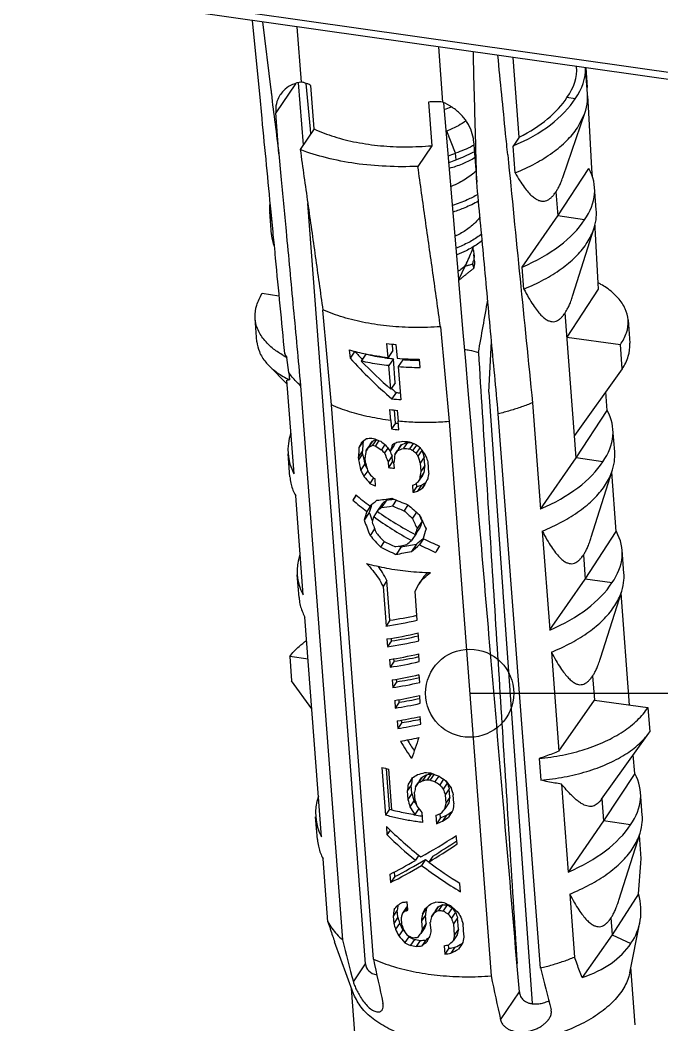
# Model space of a CAD drawing. Header units: millimetres. Extents: x 7899 to 8374, y 2483 to 2813.
# Drawn here: x 8143.69 to 8150.24, y 2496.17 to 2506.43 of the extents above; entities that cross this region are included whole.
import ezdxf

# ---------------------------------------------------------------- set-up
doc = ezdxf.new("R2010")
doc.units = ezdxf.units.MM
doc.layers.add('3_ALL_AXES', color=7, linetype='Continuous')
doc.layers.add('4', color=7, linetype='Continuous')
doc.layers.add('from', color=7, linetype='Continuous', lineweight=13)
doc.styles.get("Standard").update_dxf_attribs({"font": 'arial.ttf', "width": 0.9})
doc.dimstyles.get("Standard").update_dxf_attribs({"dimtxt": 3, "dimasz": 0.1875, "dimexe": 0.66, "dimexo": 1, "dimgap": 0.09, "dimtad": 0, "dimdsep": 46, "dimtxsty": 'Standard', "dimcen": 0.09, "dimazin": 2, "dimtp": 0.01, "dimtm": 0.01, "dimtfac": 1, "dimtofl": 0, "dimtmove": 0, "dimatfit": 3, "dimfxl": 0, "dimtolj": 1, "dimarcsym": 0})

# ---------------------------------------------------------------- blocks, each defined once
blk = doc.blocks.new('*u128')
at = {"color": 7, "linetype": 'Continuous'}
for p, q in [((-18.996, -112.35), (-18.919, -113.15)), ((-18.882, -112.366), (-18.785, -113.138)), ((-18.438, -113.049), (-18.486, -112.423)), ((-16.886, -112.65), (-16.839, -113.277)), ((-15.97, -113.674), (-16.038, -112.771)), ((-15.196, -113.183), (-15.218, -112.888)), ((-15.213, -112.888), (-15.201, -113.112)), ((-18.919, -113.15), (-18.916, -113.183)), ((-18.507, -113.068), (-18.73, -113.397)), ((-18.417, -113.763), (-18.471, -113.058)), ((-18.337, -113.585), (-18.386, -113.065)), ((-18.294, -113.581), (-18.331, -113.087)), ((-18.916, -113.183), (-18.889, -113.463)), ((-16.998, -113.277), (-16.961, -113.771)), ((-15.335, -113.239), (-15.429, -113.226)), ((-15.195, -113.207), (-15.185, -113.4)), ((-16.655, -115.285), (-16.824, -113.285)), ((-18.694, -113.864), (-18.73, -113.397)), ((-15.472, -114.119), (-15.225, -113.402)), ((-15.31, -113.569), (-15.225, -113.402)), ((-15.185, -113.4), (-15.149, -114.029)), ((-18.294, -113.581), (-18.453, -113.816)), ((-18.332, -113.638), (-18.337, -113.585)), ((-16.692, -113.857), (-16.792, -113.607)), ((-16.487, -113.717), (-16.452, -114.183)), ((-15.97, -113.674), (-16.04, -113.775)), ((-16.961, -113.771), (-17.119, -114.006)), ((-16.017, -114.08), (-16.04, -113.775)), ((-18.694, -113.864), (-18.671, -114.118)), ((-16.686, -113.933), (-16.692, -113.857)), ((-15.534, -114.568), (-15.181, -114.031)), ((-15.149, -114.029), (-15.144, -114.125)), ((-15.554, -114.294), (-15.534, -114.568)), ((-15.096, -114.5), (-15.115, -114.242)), ((-18.779, -114.78), (-18.798, -114.521)), ((-18.787, -114.52), (-18.765, -114.752)), ((-17.713, -123.051), (-18.367, -114.426)), ((-15.936, -115.147), (-15.534, -114.568)), ((-15.231, -114.612), (-15.534, -114.568)), ((-18.765, -114.752), (-18.762, -114.778)), ((-15.361, -115.467), (-15.12, -114.704)), ((-15.114, -114.672), (-15.112, -114.704)), ((-15.112, -114.704), (-15.077, -115.33)), ((-18.762, -114.778), (-18.75, -114.904)), ((-18.75, -114.904), (-18.742, -114.98)), ((-18.742, -114.98), (-18.74, -115.002)), ((-18.74, -115.002), (-18.736, -115.047)), ((-16.477, -115.079), (-16.483, -115.004)), ((-16.586, -115.142), (-16.655, -115.286)), ((-16.571, -115.114), (-16.586, -115.142)), ((-15.917, -115.397), (-15.936, -115.147)), ((-16.653, -115.305), (-16.655, -115.285)), ((-16.647, -115.292), (-16.654, -115.297)), ((-16.604, -115.889), (-16.653, -115.305)), ((-15.077, -115.33), (-15.073, -115.398)), ((-15.073, -115.398), (-15.43, -115.941)), ((-18.694, -115.476), (-18.884, -115.449)), ((-18.099, -116.712), (-18.196, -115.635)), ((-15.325, -117.313), (-15.45, -115.666)), ((-18.943, -115.994), (-18.963, -115.731)), ((-14.736, -115.747), (-14.716, -116.009)), ((-16.863, -115.824), (-16.765, -116.901)), ((-16.576, -116.216), (-16.604, -115.889)), ((-15.43, -115.941), (-14.823, -116.027)), ((-17.896, -116.088), (-17.887, -116.182)), ((-17.834, -116.103), (-17.887, -116.182)), ((-17.456, -116.172), (-17.47, -116.016)), ((-17.402, -116.093), (-17.456, -116.172)), ((-17.402, -116.093), (-17.408, -116.022)), ((-17.367, -116.026), (-17.353, -116.182)), ((-14.803, -116.302), (-14.823, -116.027)), ((-18.582, -116.343), (-18.604, -116.172)), ((-17.708, -116.135), (-17.762, -116.214)), ((-17.395, -116.188), (-17.448, -116.266)), ((-17.375, -116.459), (-17.395, -116.188)), ((-17.291, -116.198), (-17.344, -116.276)), ((-17.094, -116.286), (-17.102, -116.193)), ((-16.548, -116.548), (-16.576, -116.216)), ((-18.6, -116.475), (-18.809, -116.264)), ((-18.582, -116.343), (-18.576, -116.426)), ((-17.424, -116.532), (-17.448, -116.266)), ((-17.344, -116.276), (-17.311, -116.652)), ((-14.803, -116.302), (-15.345, -117.059)), ((-18.523, -117.494), (-18.604, -116.431)), ((-17.375, -116.459), (-17.424, -116.532)), ((-18.449, -116.493), (-17.973, -122.779)), ((-17.366, -116.571), (-17.414, -116.642)), ((-16.511, -116.979), (-16.548, -116.548)), ((-16.314, -116.566), (-16.154, -118.829)), ((-14.973, -116.775), (-14.989, -116.562)), ((-15.819, -116.687), (-15.728, -117.892)), ((-17.622, -122.997), (-18.099, -116.712)), ((-17.426, -116.888), (-17.437, -116.763)), ((-17.374, -116.917), (-17.385, -116.769)), ((-17.352, -116.772), (-17.341, -116.897)), ((-15.73, -123.098), (-16.207, -116.812)), ((-15.325, -117.313), (-14.973, -116.775)), ((-17.426, -116.888), (-17.419, -116.984)), ((-17.374, -116.917), (-17.419, -116.984)), ((-17.333, -116.993), (-17.341, -116.897)), ((-16.765, -116.901), (-16.289, -123.187)), ((-16.48, -117.353), (-16.511, -116.979)), ((-14.887, -117.245), (-14.907, -116.987)), ((-17.741, -117.126), (-17.787, -117.194)), ((-17.634, -117.123), (-17.679, -117.19)), ((-17.589, -117.103), (-17.633, -117.169)), ((-17.561, -117.115), (-17.601, -117.175)), ((-17.238, -117.136), (-17.283, -117.203)), ((-17.17, -117.146), (-17.213, -117.209)), ((-18.57, -117.525), (-18.59, -117.266)), ((-17.747, -117.233), (-17.794, -117.302)), ((-17.745, -117.265), (-17.791, -117.334)), ((-17.745, -117.265), (-17.747, -117.233)), ((-17.662, -117.163), (-17.707, -117.231)), ((-17.493, -117.16), (-17.533, -117.219)), ((-17.46, -117.2), (-17.498, -117.256)), ((-17.388, -117.168), (-17.433, -117.234)), ((-17.335, -117.206), (-17.38, -117.273)), ((-17.304, -117.162), (-17.35, -117.229)), ((-17.136, -117.167), (-17.176, -117.226)), ((-17.096, -117.197), (-17.138, -117.26)), ((-17.073, -117.227), (-17.118, -117.292)), ((-17.794, -117.302), (-17.791, -117.334)), ((-17.721, -117.381), (-17.767, -117.449)), ((-17.712, -117.37), (-17.717, -117.306)), ((-17.412, -117.29), (-17.457, -117.357)), ((-17.457, -117.357), (-17.452, -117.421)), ((-17.407, -117.354), (-17.452, -117.421)), ((-17.407, -117.354), (-17.412, -117.29)), ((-17.385, -117.43), (-17.39, -117.366)), ((-17.048, -117.305), (-17.094, -117.373)), ((-17.094, -117.373), (-17.087, -117.468)), ((-17.04, -117.4), (-17.048, -117.305)), ((-16.994, -117.486), (-17.004, -117.358)), ((-16.451, -117.691), (-16.48, -117.353)), ((-15.728, -117.892), (-15.325, -117.313)), ((-15.022, -117.356), (-15.325, -117.313)), ((-17.688, -117.457), (-17.731, -117.521)), ((-17.052, -117.479), (-17.098, -117.547)), ((-17.04, -117.4), (-17.087, -117.468)), ((-15.153, -118.211), (-14.912, -117.449)), ((-14.869, -118.148), (-14.92, -117.474)), ((-17.622, -117.539), (-17.664, -117.601)), ((-17.598, -117.631), (-17.604, -117.551)), ((-17.13, -117.635), (-17.133, -117.596)), ((-17.068, -117.511), (-17.114, -117.579)), ((-18.515, -117.723), (-18.504, -117.744)), ((-17.181, -117.623), (-17.175, -117.702)), ((-17.13, -117.635), (-17.175, -117.702)), ((-17.078, -117.622), (-17.123, -117.689)), ((-17.04, -117.612), (-17.072, -117.659)), ((-16.423, -118.019), (-16.451, -117.691)), ((-18.419, -118.866), (-18.504, -117.744)), ((-17.818, -117.734), (-17.857, -117.79)), ((-17.525, -117.832), (-17.582, -117.916)), ((-17.474, -117.791), (-17.53, -117.874)), ((-17.364, -117.791), (-17.408, -117.857)), ((-17.67, -117.933), (-17.728, -118.018)), ((-17.649, -117.844), (-17.699, -117.919)), ((-17.579, -117.918), (-17.62, -117.978)), ((-17.231, -117.843), (-17.276, -117.911)), ((-17.135, -117.927), (-17.181, -117.996)), ((-17.071, -118.029), (-17.128, -118.114)), ((-17.609, -118.115), (-17.661, -118.192)), ((-17.134, -118.165), (-17.191, -118.249)), ((-17.093, -118.097), (-17.149, -118.181)), ((-15.709, -118.142), (-15.624, -119.264)), ((-15.221, -118.686), (-14.869, -118.148)), ((-17.501, -118.26), (-17.543, -118.323)), ((-17.134, -118.289), (-17.191, -118.373)), ((-17.056, -118.229), (-17.101, -118.296)), ((-17.31, -118.322), (-17.366, -118.406)), ((-14.783, -118.618), (-14.803, -118.359)), ((-15.242, -118.411), (-15.221, -118.686)), ((-18.466, -118.897), (-18.486, -118.638)), ((-17.469, -118.703), (-17.514, -118.77)), ((-17.435, -119.153), (-17.469, -118.703)), ((-17.151, -118.822), (-17.109, -118.745)), ((-17.064, -118.678), (-17.109, -118.745)), ((-15.624, -119.264), (-15.221, -118.686)), ((-14.918, -118.729), (-15.221, -118.686)), ((-17.514, -118.77), (-17.48, -119.22)), ((-17.126, -119.152), (-17.151, -118.822)), ((-16.154, -118.829), (-16.154, -118.835)), ((-16.154, -118.835), (-15.825, -123.502)), ((-15.048, -119.584), (-14.808, -118.822)), ((-14.719, -120.115), (-14.816, -118.846)), ((-18.411, -119.095), (-18.4, -119.117)), ((-18.211, -121.611), (-18.4, -119.117)), ((-17.435, -119.153), (-17.48, -119.22)), ((-17.108, -119.385), (-17.115, -119.298)), ((-17.469, -119.366), (-17.463, -119.453)), ((-17.417, -119.386), (-17.463, -119.453)), ((-17.417, -119.386), (-17.419, -119.358)), ((-17.103, -119.622), (-17.109, -119.534)), ((-15.605, -119.515), (-15.52, -120.637)), ((-18.572, -119.566), (-18.551, -119.841)), ((-18.364, -119.596), (-18.572, -119.566)), ((-17.44, -119.598), (-17.434, -119.685)), ((-17.388, -119.618), (-17.434, -119.685)), ((-17.388, -119.618), (-17.39, -119.59)), ((-17.097, -119.858), (-17.104, -119.771)), ((-18.321, -120.157), (-18.551, -119.841)), ((-17.411, -119.83), (-17.404, -119.917)), ((-17.359, -119.85), (-17.404, -119.917)), ((-17.359, -119.85), (-17.361, -119.822)), ((-15.138, -119.784), (-15.117, -120.058)), ((-17.382, -120.062), (-17.375, -120.149)), ((-17.33, -120.082), (-17.375, -120.149)), ((-17.33, -120.082), (-17.332, -120.054)), ((-17.092, -120.095), (-17.098, -120.007)), ((-15.52, -120.637), (-15.117, -120.058)), ((-15.117, -120.058), (-14.511, -120.144)), ((-14.511, -120.144), (-14.49, -120.419)), ((-17.353, -120.294), (-17.346, -120.381)), ((-17.301, -120.314), (-17.346, -120.381)), ((-17.301, -120.314), (-17.303, -120.285)), ((-17.086, -120.331), (-17.093, -120.244)), ((-15.038, -121.184), (-14.5, -120.433)), ((-14.5, -120.433), (-14.49, -120.419)), ((-14.66, -120.893), (-14.677, -120.679)), ((-15.745, -120.721), (-15.726, -120.967)), ((-17.527, -120.822), (-17.486, -121.364)), ((-17.439, -121.296), (-17.474, -120.837)), ((-17.414, -121.305), (-17.449, -120.843)), ((-17.02, -120.906), (-17.066, -120.972)), ((-16.97, -120.895), (-17.015, -120.962)), ((-16.936, -120.9), (-16.98, -120.965)), ((-14.66, -120.893), (-15.013, -121.43)), ((-17.194, -121.024), (-17.24, -121.09)), ((-17.184, -120.947), (-17.229, -121.014)), ((-17.187, -121.119), (-17.194, -121.024)), ((-17.099, -120.975), (-17.145, -121.042)), ((-17.069, -120.932), (-17.114, -120.998)), ((-16.883, -120.92), (-16.926, -120.984)), ((-16.829, -120.957), (-16.871, -121.019)), ((-16.785, -121), (-16.831, -121.068)), ((-15.491, -121.011), (-15.416, -122.009)), ((-17.24, -121.09), (-17.232, -121.186)), ((-17.187, -121.119), (-17.232, -121.186)), ((-17.149, -121.199), (-17.156, -121.103)), ((-16.763, -121.064), (-16.809, -121.132)), ((-16.809, -121.132), (-16.801, -121.228)), ((-16.755, -121.16), (-16.763, -121.064)), ((-16.71, -121.229), (-16.718, -121.134)), ((-14.575, -121.363), (-14.595, -121.104)), ((-17.165, -121.202), (-17.21, -121.268)), ((-16.769, -121.223), (-16.815, -121.291)), ((-16.755, -121.16), (-16.801, -121.228)), ((-15.032, -121.176), (-15.013, -121.43)), ((-17.439, -121.296), (-17.486, -121.364)), ((-17.109, -121.289), (-17.154, -121.356)), ((-17.063, -121.447), (-17.072, -121.335)), ((-16.915, -121.365), (-16.908, -121.461)), ((-16.862, -121.394), (-16.866, -121.345)), ((-16.794, -121.365), (-16.839, -121.433)), ((-18.258, -121.642), (-18.278, -121.383)), ((-16.862, -121.394), (-16.908, -121.461)), ((-15.013, -121.43), (-15.416, -122.009)), ((-14.71, -121.474), (-15.013, -121.43)), ((-17.476, -121.492), (-17.469, -121.587)), ((-17.432, -121.533), (-17.469, -121.587)), ((-16.675, -121.691), (-16.683, -121.596)), ((-14.84, -122.329), (-14.6, -121.567)), ((-14.587, -121.857), (-14.607, -121.591)), ((-17.108, -121.819), (-17.147, -121.876)), ((-18.203, -121.84), (-18.192, -121.861)), ((-18.138, -122.575), (-18.192, -121.861)), ((-17.032, -121.867), (-17.077, -121.934)), ((-16.95, -121.83), (-16.995, -121.896)), ((-17.435, -122.033), (-17.428, -122.129)), ((-17.381, -122.06), (-17.385, -122.007)), ((-17.381, -122.06), (-17.428, -122.129)), ((-16.634, -122.233), (-16.642, -122.138)), ((-15.397, -122.259), (-15.342, -122.973)), ((-14.616, -122.258), (-14.915, -122.721)), ((-17.234, -122.442), (-17.241, -122.346)), ((-16.84, -122.378), (-16.885, -122.445)), ((-16.787, -122.381), (-16.833, -122.449)), ((-17.352, -122.443), (-17.399, -122.511)), ((-17.346, -122.522), (-17.352, -122.443)), ((-17.248, -122.408), (-17.294, -122.476)), ((-17.236, -122.409), (-17.264, -122.451)), ((-17.034, -122.497), (-17.079, -122.564)), ((-17.023, -122.42), (-17.068, -122.487)), ((-17.026, -122.593), (-17.034, -122.497)), ((-16.92, -122.449), (-16.965, -122.516)), ((-16.89, -122.405), (-16.935, -122.472)), ((-16.732, -122.416), (-16.777, -122.484)), ((-16.692, -122.465), (-16.738, -122.533)), ((-17.399, -122.511), (-17.392, -122.591)), ((-17.346, -122.522), (-17.392, -122.591)), ((-17.326, -122.591), (-17.372, -122.659)), ((-17.299, -122.615), (-17.306, -122.52)), ((-17.079, -122.564), (-17.072, -122.66)), ((-17.026, -122.593), (-17.072, -122.66)), ((-16.97, -122.673), (-16.978, -122.578)), ((-16.669, -122.53), (-16.715, -122.598)), ((-16.715, -122.598), (-16.706, -122.725)), ((-16.66, -122.657), (-16.669, -122.53)), ((-16.597, -122.727), (-16.607, -122.6)), ((-14.93, -122.528), (-14.915, -122.721)), ((-14.716, -123.152), (-14.602, -122.582)), ((-17.29, -122.663), (-17.336, -122.731)), ((-17.039, -122.638), (-17.085, -122.705)), ((-16.673, -122.72), (-16.719, -122.788)), ((-16.66, -122.657), (-16.706, -122.725)), ((-14.915, -122.721), (-15.257, -123.205)), ((-14.915, -122.721), (-14.703, -122.818)), ((-18.063, -122.8), (-18.061, -122.806)), ((-17.849, -123.39), (-18.063, -122.8)), ((-17.223, -122.743), (-17.268, -122.81)), ((-17.158, -122.773), (-17.203, -122.84)), ((-17.093, -122.786), (-17.138, -122.853)), ((-17.029, -122.782), (-17.074, -122.848)), ((-16.82, -122.846), (-16.813, -122.941)), ((-16.768, -122.874), (-16.771, -122.833)), ((-16.768, -122.874), (-16.813, -122.941)), ((-16.698, -122.862), (-16.744, -122.93)), ((-17.85, -123.254), (-17.713, -123.051)), ((-14.655, -123.743), (-14.704, -123.09)), ((-17.821, -123.983), (-17.87, -123.33)), ((-16.182, -123.685), (-15.968, -123.369))]:
    blk.add_line(p, q, dxfattribs=at)
for centre, radius, start, end in [((-16.919, -114.17), 0.897, 84.8289, 95.0334), ((-17.319, -111.701), 1.731, 286.8558, 289.5661), ((-17.258, -112.445), 1.252, 291.6469, 291.8668), ((-17.273, -112.249), 1.71, 287.0039, 289.8581), ((-17.267, -112.325), 1.71, 287.0266, 289.8583), ((1313.232, 17.66), 1335.824, 185.650962, 185.772128), ((-16.752, -115.015), 0.271, 338.1744, 346.9848), ((-16.332, -115.841), 0.744, 108.1896, 109.9765), ((-16.702, -115.04), 0.15, 325.8785, 330.4778), ((-16.688, -115.047), 0.134, 330.4743, 334.5031), ((-16.325, -115.862), 0.766, 107.7056, 108.1957), ((-16.321, -115.877), 0.782, 106.6507, 107.7036), ((-16.304, -115.933), 0.84, 103.5179, 106.622), ((-16.727, -115.096), 0.251, 345.0239, 354.7408), ((-15.589, -116.276), 1.08, 59.6743, 61.6217), ((-76.312, -105.125), 60.88, 349.59833, 350.16644), ((-93.224, -112.141), 77.037, 356.70642, 357.13409), ((-18.03, -115.804), 0.682, 208.2195, 212.6808), ((-17.198, -113.596), 2.588, 254.3594, 258.6284), ((-17.114, -112.838), 3.198, 263.5979, 265.4618), ((-18.119, -115.223), 1.066, 240.4142, 242.9472), ((-17.134, -113.27), 2.92, 258.6542, 263.6567), ((-17.087, -113.377), 2.828, 262.4793, 263.748), ((-17.088, -112.816), 3.377, 265.5012, 269.7523), ((-17.066, -113.13), 3.076, 265.795, 268.913), ((-17.064, -113.053), 3.153, 268.9011, 269.2952), ((-17.081, -112.939), 3.347, 265.4919, 269.781), ((-18.077, -115.401), 1.139, 242.9954, 244.0591), ((-17.05, -113.683), 2.905, 263.7471, 264.7109), ((-17.064, -113.512), 3.149, 263.6134, 265.5067), ((-17.058, -113.685), 3.102, 262.9778, 264.5681), ((-17.029, -114.085), 2.853, 263.0558, 263.7632), ((-17.042, -113.925), 3.082, 262.9771, 264.5774), ((-17.091, -114.447), 2.698, 258.2608, 258.9615), ((-17.019, -113.908), 3.227, 265.2045, 266.4517), ((-17, -114.158), 2.988, 265.4454, 265.8945), ((-16.998, -114.133), 3.013, 265.8945, 266.3411), ((-17.086, -114.533), 2.692, 258.26, 258.9623), ((-17.014, -113.996), 3.219, 265.2028, 266.4533), ((-17.009, -114.642), 2.742, 261.6514, 262.0404), ((-17.021, -114.473), 2.979, 261.6709, 262.9785), ((-16.866, -118.49), 2.424, 254.1838, 256.0889), ((-16.737, -117.706), 3.188, 264.5745, 265.8291), ((-16.717, -117.944), 2.962, 265.1077, 265.333), ((-16.716, -117.931), 2.975, 265.333, 265.5576), ((-16.732, -117.793), 3.182, 264.887, 265.5155), ((-16.827, -119.227), 2.157, 253.5226, 254.2443), ((-16.718, -118.746), 2.651, 260.3054, 260.5294), ((-16.709, -118.69), 2.708, 260.5345, 262.1894), ((-16.701, -118.634), 2.764, 262.1843, 262.3529), ((-42.206, -120.052), 27.678, 355.4283, 356.2613), ((-16.623, -119.142), 3.218, 264.8919, 266.4527), ((-16.601, -119.381), 3.007, 265.4473, 266.4525), ((-16.617, -119.246), 3.21, 265.2021, 266.1409), ((9.12, -116.041), 27.918, 193.9666, 194.9735), ((-16.651, -120.18), 2.717, 258.2626, 259.658), ((-16.656, -120.075), 2.726, 258.6129, 259.3082), ((-16.633, -120.307), 2.521, 257.9806, 259.4819), ((159.239, -85.211), 180.853, 192.05993, 192.2213), ((154.437, -86.721), 174.577, 192.05703, 192.2242), ((12.176, -116.15), 28.758, 193.9802, 194.9579)]:
    blk.add_arc(centre, radius, start, end, dxfattribs=at)
for centre, major_axis, ratio, start_param, end_param in [((-17.062, -112.993), (1.743, 0.112), 0.50686, -0.390311, 0.005666), ((-17.062, -112.993), (1.843, 0.118), 0.50686, -0.390311, -0.013546), ((-17.062, -112.993), (1.84, 0.162), 0.547901, -1.030937, -0.402888), ((-17.062, -112.993), (1.74, 0.153), 0.547901, -0.941376, -0.402888), ((-16.958, -114.366), (1.843, 0.118), 0.50686, -0.390311, 0.237738), ((-16.958, -114.366), (1.84, 0.162), 0.547901, 9.325254, 9.52226), ((-16.958, -114.366), (1.84, 0.162), 0.547901, -1.030937, -0.402888), ((-16.864, -115.601), (1.65, -1.656), 0.449371, -1.710819, -1.658002), ((-16.914, -115.555), (1.787, -1.793), 0.449212, -1.66684, -1.405461), ((-16.923, -115.442), (1.791, -1.808), 0.447693, -1.587374, -1.404321), ((-16.864, -115.601), (1.65, -1.656), 0.449371, -1.457492, -1.42803), ((-16.75, -117.11), (1.843, 0.118), 0.50686, -0.390311, 0.237738), ((-16.75, -117.11), (1.84, 0.162), 0.547901, 9.189487, 9.649939), ((-16.86, -115.654), (1.606, 3.181), 0.043104, -4.205067, -4.185292), ((-16.838, -115.952), (1.717, 1.678), 0.108555, -2.240218, -2.200875), ((-16.985, -114.006), (0.845, 10.493), 0.050039, -4.406385, -4.395682), ((-16.824, -116.127), (1.796, 0.601), 0.419669, -2.215546, -2.176425), ((-16.837, -115.954), (1.552, 2.242), 0.004549, -2.137106, -2.115981), ((-16.824, -116.136), (1.622, 1.126), 0.225469, -2.242118, -2.212133), ((-16.818, -116.205), (1.855, -0.438), 0.575801, -1.870401, -1.831496), ((-16.816, -116.236), (1.791, -1.367), 0.508398, -1.587168, -1.558038), ((-16.816, -116.237), (1.744, 1.211), 0.225466, -2.066604, -2.037456), ((-16.809, -116.333), (1.427, 3.693), 0.062543, -4.466576, -4.460436), ((-16.819, -116.195), (1.796, 0.601), 0.419671, -2.011211, -1.972261), ((-16.81, -116.316), (1.637, 0.909), 0.298906, -2.037734, -1.995823), ((-16.828, -116.078), (1.846, -0.64), 0.573822, -1.583566, -1.5541), ((-16.835, -115.986), (1.791, -1.367), 0.508396, -1.372837, -1.343223), ((-16.985, -114.006), (0.909, 11.285), 0.050039, -4.421882, -4.411965), ((-16.616, -118.876), (-2.372, 10.947), 0.068984, 1.408219, 1.418921), ((-16.904, -115.079), (1.178, 8.018), 0.06193, -4.431647, -4.42182), ((-16.837, -115.954), (1.669, 2.411), 0.004549, -2.125466, -2.105855), ((-16.824, -116.136), (1.744, 1.211), 0.225469, -2.231992, -2.202669), ((-16.81, -116.319), (1.817, -1.023), 0.548827, -1.700342, -1.661437), ((-16.807, -116.356), (-1.775, 1.976), 0.421274, -4.653284, -4.633861), ((-16.8, -116.442), (-2.011, 5.246), 0.168484, -4.621327, -4.601914), ((-16.815, -116.254), (-1.793, 2.538), 0.348294, -4.598155, -4.569038), ((-16.8, -116.442), (-1.87, 4.878), 0.168484, -4.614862, -4.602421), ((-16.809, -116.333), (1.535, 3.972), 0.062543, -4.478893, -4.459478), ((-16.802, -116.416), (1.669, 2.411), 0.004549, -1.930756, -1.91132), ((-16.81, -116.316), (1.761, 0.978), 0.298906, -2.042363, -2.003414), ((-16.802, -116.416), (1.552, 2.242), 0.004549, -1.927598, -1.90669), ((-16.825, -116.12), (1.817, -1.023), 0.548826, -1.476571, -1.456942), ((-16.835, -115.99), (-1.775, 1.976), 0.421274, -4.448793, -4.429102), ((-16.857, -115.698), (-1.872, 3.625), 0.249082, -4.398733, -4.388862), ((-16.855, -115.716), (-1.81, 2.812), 0.318287, -4.378742, -4.358903), ((-16.927, -114.775), (-2.126, 7.907), 0.098849, -4.423326, -4.413475), ((-16.869, -115.539), (-1.872, 3.625), 0.249082, -4.359133, -4.339206), ((-16.616, -118.876), (-2.551, 11.774), 0.068984, 1.424501, 1.434418), ((-16.741, -117.227), (-1.74, 3.37), 0.24908, 1.488133, 1.502345), ((-16.697, -117.802), (-2.286, 8.504), 0.098849, 1.49341, 1.503237), ((-16.779, -116.725), (1.042, 9.65), 0.055626, -4.649601, -4.63989), ((-16.927, -114.775), (-2.286, 8.504), 0.098849, -4.43856, -4.428671), ((-16.928, -114.764), (-2.151, 6.873), 0.125181, -4.374828, -4.364829), ((-16.75, -117.11), (1.84, 0.162), 0.547901, -1.030937, -0.402888), ((-16.741, -117.227), (-1.872, 3.625), 0.24908, 1.503629, 1.523404), ((-16.764, -116.927), (-1.81, 2.812), 0.318287, 1.553165, 1.572776), ((-16.674, -118.106), (1.178, 8.018), 0.06193, 1.50026, 1.51015), ((-16.744, -117.183), (1.493, 2.958), 0.043104, -4.590403, -4.579758), ((-16.674, -118.106), (1.095, 7.455), 0.06193, 1.485064, 1.495732), ((-16.673, -118.117), (1.317, 6.39), 0.067973, 1.485843, 1.495843), ((-16.763, -116.93), (-1.775, 1.976), 0.421274, 1.493035, 1.532378), ((-16.777, -116.754), (1.855, -0.438), 0.575801, -1.929019, -1.889898), ((-16.777, -116.745), (1.791, -1.367), 0.508396, -1.67489, -1.645567), ((-16.776, -116.762), (1.761, 0.978), 0.298909, -1.96431, -1.944682), ((-16.766, -116.892), (1.717, 1.678), 0.108554, -1.89886, -1.87917), ((-16.744, -117.183), (1.606, 3.181), 0.043104, -4.575985, -4.566114), ((-16.766, -116.895), (1.622, 1.126), 0.225469, -1.917064, -1.887716), ((-16.732, -117.343), (1.606, 3.181), 0.043104, 1.657542, 1.677469), ((-16.773, -116.803), (1.783, 0.733), 0.379014, -1.950202, -1.920736), ((-16.773, -116.803), (1.658, 0.681), 0.379014, -1.939611, -1.907862), ((-16.766, -116.895), (1.744, 1.211), 0.225469, -1.929939, -1.900325), ((-16.746, -117.165), (1.669, 2.411), 0.004549, -1.774188, -1.754348), ((-16.821, -116.168), (1.643, 2.74), 0.020945, -4.092731, -4.066236), ((-16.744, -117.185), (1.811, -1.087), 0.542387, -1.879941, -1.781259), ((-16.751, -117.091), (1.811, -1.087), 0.542387, -1.853446, -1.755951), ((-16.78, -116.714), (1.721, 1.611), 0.122468, -2.220616, -2.167154), ((-16.772, -116.82), (1.785, 0.708), 0.386668, -2.189003, -2.086891), ((-16.771, -116.83), (1.57, 1.47), 0.122468, -2.182709, -2.145701), ((-16.765, -116.907), (1.628, 0.646), 0.386668, -2.167551, -2.113781), ((-16.772, -116.82), (1.848, -0.603), 0.574828, -1.734369, -1.632258), ((-16.82, -116.184), (1.483, 4.547), 0.068015, -4.298913, -4.275193), ((-16.82, -116.184), (1.352, 4.148), 0.068015, 2.003575, 2.027988), ((-16.675, -118.092), (-1.817, 4.578), 0.176829, 1.466127, 1.486785), ((-16.771, -116.83), (1.721, 1.611), 0.122468, -2.172346, -2.138612), ((-16.751, -117.091), (1.811, -1.087), 0.542387, -1.70768, -1.466892), ((-16.765, -116.907), (1.785, 0.708), 0.386668, -2.160462, -2.086891), ((-16.765, -116.907), (1.848, -0.603), 0.574828, -1.734369, -1.660799), ((-16.771, -116.83), (-1.774, 1.895), 0.432931, -4.54074, -4.490799), ((-16.78, -116.714), (-1.774, 1.895), 0.432931, -4.512198, -4.444293), ((-16.8, -116.445), (-1.817, 4.578), 0.176829, -4.447946, -4.429844), ((-16.675, -118.092), (-1.991, 5.018), 0.176829, 1.486122, 1.520707), ((-16.8, -116.445), (1.483, 4.547), 0.068015, -4.346311, -4.331554), ((-16.695, -117.831), (-1.991, 5.018), 0.176829, 1.542483, 1.567213), ((-16.744, -117.185), (1.811, -1.087), 0.542387, -1.73386, -1.493072), ((-16.8, -116.445), (-1.991, 5.018), 0.176829, -4.468949, -4.444219), ((-16.82, -116.184), (-1.991, 5.018), 0.176829, -4.422443, -4.387858), ((-16.695, -117.831), (1.352, 4.148), 0.068015, -4.642412, -4.626203), ((-16.724, -117.446), (-1.774, 1.895), 0.432931, 1.545363, 1.595305), ((-16.695, -117.831), (1.483, 4.547), 0.068015, -4.628037, -4.61328), ((-16.744, -117.185), (1.653, -0.991), 0.542387, -1.485581, -1.482708), ((-16.675, -118.092), (1.483, 4.547), 0.068015, -4.684398, -4.660678), ((-16.646, -118.483), (1.843, 0.118), 0.50686, -0.390311, 0.237738), ((-16.715, -117.562), (-1.774, 1.895), 0.432931, 1.498857, 1.566763), ((-16.73, -117.369), (1.848, -0.603), 0.574828, -1.80794, -1.734369), ((-16.724, -117.456), (1.628, 0.646), 0.386668, -2.086892, -1.974922), ((-16.724, -117.446), (1.721, 1.611), 0.122468, -1.991471, -1.957737), ((-16.715, -117.562), (1.57, 1.47), 0.122468, -1.953072, -1.905073), ((-16.751, -117.091), (1.811, -1.087), 0.542387, -1.419493, -1.32081), ((-16.646, -118.483), (1.84, 0.162), 0.547901, 9.189487, 9.649939), ((-16.724, -117.456), (1.848, -0.603), 0.574828, -1.836481, -1.734369), ((-16.73, -117.369), (1.785, 0.708), 0.386668, -2.086892, -2.013321), ((-16.724, -117.456), (1.785, 0.708), 0.386668, -2.086892, -1.98478), ((-16.724, -117.456), (1.686, -0.55), 0.574828, -1.748685, -1.734369), ((-16.715, -117.562), (1.721, 1.611), 0.122468, -1.96293, -1.909467), ((-16.744, -117.185), (1.811, -1.087), 0.542387, -1.444801, -1.347305), ((-16.674, -118.108), (1.643, 2.74), 0.020945, -4.625367, -4.598872), ((-16.646, -118.483), (1.84, 0.162), 0.547901, -1.030937, -0.402888), ((-16.664, -118.241), (1.781, 0.753), 0.372373, -2.197038, -1.986121), ((-16.664, -118.241), (1.656, 0.7), 0.372373, -2.20503, -2.009011), ((-16.653, -118.387), (1.781, 0.753), 0.372373, -2.197038, -1.986121), ((-16.646, -118.475), (1.781, 0.753), 0.372373, -2.197038, -1.986121), ((-16.646, -118.475), (1.656, 0.7), 0.372373, -2.20503, -2.009011), ((-16.635, -118.621), (1.781, 0.753), 0.372373, -2.189984, -1.993175), ((-16.629, -118.708), (1.781, 0.753), 0.372373, -2.189984, -1.993175), ((-16.629, -118.708), (1.656, 0.7), 0.372373, -2.197438, -2.016631), ((-16.617, -118.854), (1.781, 0.753), 0.372373, -2.182935, -2.000225), ((-16.611, -118.942), (1.781, 0.753), 0.372373, -2.182935, -2.000225), ((-16.611, -118.942), (1.656, 0.7), 0.372373, -2.189851, -2.024248), ((-16.6, -119.088), (1.781, 0.753), 0.372373, -2.17589, -2.007269), ((-16.593, -119.176), (1.781, 0.753), 0.372373, -2.17589, -2.007269), ((-16.593, -119.176), (1.656, 0.7), 0.372373, -2.18227, -2.031861), ((-16.582, -119.322), (1.781, 0.753), 0.372373, -2.16885, -2.01431), ((-16.575, -119.409), (1.781, 0.753), 0.372373, -2.16885, -2.01431), ((-16.575, -119.409), (1.656, 0.7), 0.372373, -2.174694, -2.039472), ((-16.564, -119.555), (1.781, 0.753), 0.372373, -2.157988, -2.033191), ((-16.548, -119.773), (-1.827, 3.058), 0.294418, -4.641986, -4.575577), ((-16.548, -119.773), (-1.699, 2.843), 0.294418, -4.627945, -4.583583), ((-16.548, -119.773), (1.518, 4.161), 0.064896, 1.766321, 1.82471), ((-16.532, -119.985), (1.737, 1.327), 0.192304, -2.098123, -2.059297), ((-16.533, -119.967), (1.773, 0.833), 0.346497, -2.065879, -2.017271), ((-16.525, -120.076), (1.622, 1.126), 0.225467, -2.064181, -2.032827), ((-16.527, -120.043), (1.658, 0.681), 0.379016, -2.023624, -1.992206), ((-16.543, -119.835), (1.835, -0.797), 0.566638, -1.556599, -1.507559), ((-16.437, -121.228), (1.843, 0.118), 0.50686, -0.390311, 0.237738), ((-16.547, -119.779), (1.178, 8.018), 0.06193, -4.548696, -4.538983), ((-16.532, -119.975), (1.65, 2.665), 0.015923, -4.33134, -4.302217), ((-16.547, -119.779), (1.095, 7.455), 0.06193, -4.54599, -4.535542), ((-16.532, -119.975), (1.534, 2.478), 0.015923, -4.303658, -4.29951), ((-16.521, -120.12), (1.669, 2.411), 0.004549, -1.959883, -1.940468), ((-16.525, -120.076), (1.744, 1.211), 0.225467, -2.066605, -2.037457), ((-16.521, -120.12), (1.552, 2.242), 0.004549, -1.958926, -1.938044), ((-16.527, -120.043), (1.783, 0.733), 0.379016, -2.028254, -1.999053), ((-16.536, -119.933), (1.846, -0.64), 0.573821, -1.612907, -1.583563), ((-16.541, -119.857), (1.791, -1.367), 0.508397, -1.402304, -1.372838), ((-16.55, -119.739), (1.782, -1.528), 0.486204, -1.346508, -1.306984), ((-16.559, -119.628), (-1.81, 2.812), 0.318287, -4.408356, -4.388632), ((-16.559, -119.628), (-1.683, 2.614), 0.318287, -4.388386, -4.374214), ((-16.574, -119.428), (-1.829, 3.084), 0.292078, -4.367224, -4.337367), ((-16.617, -118.859), (-2, 6.39), 0.125181, -4.410066, -4.399398), ((-16.483, -120.622), (-2.126, 7.907), 0.098849, -4.676054, -4.665606), ((-16.518, -120.172), (1.317, 6.39), 0.067973, -4.56188, -4.552175), ((-16.617, -118.859), (-2.151, 6.873), 0.125181, -4.424484, -4.414594), ((-16.672, -118.137), (-2.286, 8.504), 0.098849, -4.388904, -4.378905), ((-16.437, -121.228), (1.84, 0.162), 0.547901, 9.189487, 9.649939), ((-16.483, -120.622), (-2.286, 8.504), 0.098849, -4.672613, -4.6629), ((-16.498, -120.426), (-1.701, 2.867), 0.292078, -4.614069, -4.595192), ((-16.513, -120.229), (-2.151, 6.873), 0.125181, -4.609995, -4.60029), ((-16.414, -121.542), (1.317, 6.39), 0.067973, 1.53561, 1.545499), ((-16.414, -121.542), (1.225, 5.942), 0.067973, 1.520414, 1.531082), ((-16.359, -122.264), (1.178, 8.018), 0.06193, 1.450494, 1.460494), ((-16.498, -120.426), (-1.829, 3.084), 0.292078, -4.611362, -4.582239), ((-16.509, -120.284), (-1.793, 2.538), 0.348294, -4.569038, -4.539911), ((-16.493, -120.498), (1.761, 0.978), 0.298905, -1.974104, -1.934845), ((-16.486, -120.593), (1.637, 0.909), 0.298905, -1.964268, -1.921971), ((-16.472, -120.773), (1.669, 2.411), 0.004549, -1.803802, -1.784077), ((-16.48, -120.662), (1.615, 1.234), 0.192303, -1.909757, -1.871531), ((-16.457, -120.973), (1.65, 2.665), 0.015923, -4.576212, -4.546355), ((-16.486, -120.593), (1.761, 0.978), 0.298905, -1.974104, -1.934845), ((-16.48, -120.662), (1.737, 1.327), 0.192303, -1.922631, -1.883108), ((-16.437, -121.228), (1.84, 0.162), 0.547901, -1.030937, -0.402888), ((-16.465, -120.87), (1.783, -1.507), 0.489117, -1.730482, -1.505677), ((-16.457, -120.965), (1.783, -1.503), 0.48973, -1.731145, -1.545164), ((-16.462, -120.9), (1.741, 1.269), 0.208566, -2.082693, -1.847232), ((-16.454, -121.007), (1.738, 1.309), 0.197369, -2.031472, -1.844574), ((-16.454, -121.007), (1.616, 1.217), 0.197369, -2.026842, -1.855974), ((-16.462, -120.902), (1.738, 1.309), 0.197369, -2.30484, -2.118859), ((-16.455, -120.996), (1.738, 1.312), 0.196484, -2.304614, -2.07981), ((-16.455, -120.996), (1.616, 1.22), 0.196484, -2.320897, -2.078852), ((-16.457, -120.966), (1.786, -1.448), 0.497353, -1.514973, -1.279512), ((-16.457, -120.966), (1.661, -1.347), 0.497353, -1.514015, -1.492227), ((-16.465, -120.859), (1.783, -1.503), 0.48973, -1.457777, -1.270879), ((-16.536, -121.982), (1.909, -0.69), 0.549881, -0.146219, 0.36057), ((-16.446, -121.115), (1.687, 2.162), 0.031205, -2.203434, -2.173799), ((-16.538, -119.906), (1.095, 7.455), 0.06193, -4.364415, -4.356142), ((-16.434, -121.279), (1.737, 1.327), 0.192304, -2.263965, -2.224684), ((-16.427, -121.37), (1.783, 0.733), 0.379015, -2.222789, -2.193466), ((-16.417, -121.496), (1.717, 1.678), 0.108556, -2.045106, -2.006263), ((-16.42, -121.453), (1.761, 0.978), 0.298905, -2.052084, -2.013163), ((-16.41, -121.584), (1.622, 1.126), 0.225468, -2.022363, -1.990916), ((-16.435, -121.265), (1.817, -1.023), 0.548827, -1.476573, -1.437254), ((-16.429, -121.334), (1.665, -1.271), 0.508398, -1.402262, -1.370567), ((-16.446, -121.12), (-1.775, 1.976), 0.421273, -4.429102, -4.389502), ((-16.538, -119.906), (1.178, 8.018), 0.06193, -4.382342, -4.372425), ((-16.465, -120.868), (1.462, 4.773), 0.069051, -4.347846, -4.338034), ((-16.429, -121.336), (1.717, 1.678), 0.108556, -2.200875, -2.181291), ((-16.422, -121.438), (1.761, 0.978), 0.298905, -2.227112, -2.207576), ((-16.429, -121.336), (1.597, 1.56), 0.108556, -2.211757, -2.203487), ((-16.418, -121.484), (1.178, 8.018), 0.06193, -4.577819, -4.568113), ((-16.416, -121.517), (1.606, 3.181), 0.043104, -4.40018, -4.38077), ((-16.418, -121.484), (1.095, 7.455), 0.06193, -4.577312, -4.566873), ((-16.416, -121.517), (1.493, 2.958), 0.043104, -4.384381, -4.380263), ((-16.403, -121.681), (1.669, 2.411), 0.004549, -1.921041, -1.901594), ((-16.41, -121.584), (1.744, 1.211), 0.225468, -2.02773, -1.998507), ((-16.403, -121.681), (1.552, 2.242), 0.004549, -1.917147, -1.896226), ((-16.429, -121.334), (1.791, -1.367), 0.508398, -1.412098, -1.382676), ((-16.446, -121.117), (-1.81, 2.812), 0.318287, -4.418193, -4.398503), ((-16.446, -121.117), (-1.683, 2.614), 0.318287, -4.406084, -4.384859), ((-16.501, -120.388), (-2, 6.39), 0.125181, -4.420711, -4.410067), ((-16.473, -120.764), (-1.872, 3.625), 0.249081, -4.359133, -4.339206), ((-16.296, -123.096), (-2.151, 6.873), 0.125181, 1.45809, 1.468008), ((-16.296, -123.096), (-2, 6.39), 0.125181, 1.441808, 1.452511), ((-16.346, -122.437), (-1.74, 3.37), 0.249081, 1.488133, 1.509464), ((-16.344, -122.464), (-2.011, 5.246), 0.168484, 1.5351, 1.544912), ((-16.407, -121.633), (1.359, 4.438), 0.069051, -4.47326, -4.46282), ((-16.387, -121.893), (1.317, 6.39), 0.067973, -4.600723, -4.591007), ((-16.501, -120.388), (-2.151, 6.873), 0.125181, -4.434355, -4.424484), ((-16.561, -119.602), (-2.286, 8.504), 0.098849, -4.388904, -4.378905), ((-16.346, -122.437), (-1.872, 3.625), 0.249081, 1.503629, 1.523404), ((-16.368, -122.139), (-1.775, 1.976), 0.421273, 1.493036, 1.532379), ((-16.368, -122.139), (-1.65, 1.838), 0.421273, 1.479095, 1.502211), ((-16.37, -122.113), (-1.81, 2.812), 0.318287, 1.562978, 1.582562), ((-16.388, -121.877), (1.846, -0.64), 0.573821, -1.846364, -1.817074), ((-16.368, -122.139), (-1.65, 1.838), 0.421273, 1.51195, 1.521497), ((-16.402, -121.697), (1.669, 2.411), 0.004549, -2.01813, -1.998707), ((-16.407, -121.633), (1.462, 4.773), 0.069051, -4.4745, -4.464792), ((-16.388, -121.883), (1.606, 3.181), 0.043104, -4.419596, -4.40018), ((-16.38, -121.988), (1.317, 6.39), 0.067973, -4.591007, -4.581296), ((-16.305, -122.976), (1.317, 6.39), 0.067973, 1.545499, 1.55537), ((-16.305, -122.976), (1.225, 5.942), 0.067973, 1.531082, 1.541726), ((-16.245, -123.762), (1.178, 8.018), 0.06193, 1.450494, 1.460494), ((-16.382, -121.964), (1.855, -0.438), 0.575801, -1.929021, -1.8899), ((-16.382, -121.964), (1.725, -0.408), 0.575801, -1.939902, -1.897777), ((-16.395, -121.785), (1.783, 0.733), 0.379015, -2.164233, -2.135064), ((-16.387, -121.894), (1.796, 0.601), 0.419669, -2.137463, -2.098599), ((-16.387, -121.894), (1.67, 0.559), 0.419669, -2.142376, -2.100572), ((-16.389, -121.862), (1.717, 1.678), 0.108556, -2.083929, -2.045106), ((-16.389, -121.862), (1.597, 1.56), 0.108556, -2.085902, -2.058813), ((-16.384, -121.939), (1.783, 0.733), 0.379015, -1.969776, -1.940394), ((-16.371, -122.101), (1.717, 1.678), 0.108556, -1.908682, -1.879171), ((-16.371, -122.109), (1.627, 1.04), 0.253784, -1.93141, -1.881961), ((-16.343, -122.471), (1.65, 2.665), 0.015923, -4.576213, -4.546355), ((-16.527, -121.969), (1.898, -0.704), 0.591551, -0.642363, -0.135574), ((-16.378, -122.018), (1.796, 0.601), 0.419669, -1.952734, -1.913531), ((-16.378, -122.018), (1.67, 0.559), 0.419669, -1.943649, -1.901422), ((-16.371, -122.109), (1.75, 1.119), 0.253784, -1.943519, -1.894159), ((-17.401, -122.958), (0.302, 0.134), 0.602951, 2.930427, 3.825188)]:
    blk.add_ellipse(centre, major_axis=major_axis, ratio=ratio, start_param=start_param, end_param=end_param, dxfattribs=at)
for points, start_tangent, end_tangent in [([(-16.452, -114.183), (-16.469, -113.511), (-16.487, -112.84), (-16.49, -112.707)], (-0.02473, 0.999694), (-0.026044, 0.999661)), ([(-16.1, -113.876), (-16.124, -113.635), (-16.212, -112.746)], (-0.098442, 0.995143), (-0.097588, 0.995227)), ([(-18.438, -113.049), (-18.54, -113.078), (-18.625, -113.131), (-18.678, -113.19)], (-0.990602, -0.136773), (-0.560755, -0.827981)), ([(-18.331, -113.087), (-18.368, -113.071), (-18.404, -113.059), (-18.438, -113.049)], (-0.906514, 0.422175), (-0.975492, 0.220036)), ([(-18.785, -113.138), (-18.78, -113.182), (-18.694, -113.864)], (0.123864, -0.992299), (0.12522, -0.992129)), ([(-18.678, -113.19), (-18.687, -113.205), (-18.723, -113.295), (-18.73, -113.397)], (-0.560755, -0.827981), (0.075629, -0.997136)), ([(-16.487, -113.717), (-16.51, -113.611), (-16.56, -113.508), (-16.635, -113.414), (-16.73, -113.335), (-16.839, -113.277)], (-0.075629, 0.997136), (-0.924835, 0.380367)), ([(-15.225, -113.402), (-15.196, -113.263), (-15.196, -113.183)], (0.324825, 0.945774), (-0.075514, 0.997145)), ([(-18.889, -113.463), (-18.787, -114.52)], (0.095805, -0.9954), (0.096408, -0.995342)), ([(-16.574, -113.49), (-16.66, -113.544), (-16.792, -113.607)], (-0.815429, -0.578857), (-0.928052, -0.372451)), ([(-18.294, -113.581), (-18.069, -113.668), (-17.815, -113.732), (-17.541, -113.771), (-17.253, -113.784), (-16.961, -113.771)], (0.906514, -0.422175), (0.996088, 0.088372)), ([(-16.017, -114.08), (-15.789, -113.973), (-15.593, -113.85), (-15.431, -113.714), (-15.31, -113.569)], (0.926341, 0.376687), (0.560333, 0.828267)), ([(-17.119, -114.006), (-17.479, -114.005), (-17.828, -113.973), (-18.155, -113.909), (-18.453, -113.816)], (-0.999068, -0.043168), (-0.933812, 0.357765)), ([(-18.453, -113.816), (-18.367, -114.422), (-18.282, -115.029), (-18.196, -115.635)], (0.139033, -0.990288), (0.140423, -0.990092)), ([(-16.483, -113.764), (-16.501, -113.774), (-16.692, -113.857)], (-0.878261, -0.478182), (-0.940477, -0.339859)), ([(-16.477, -113.84), (-16.495, -113.849), (-16.686, -113.933)], (-0.878261, -0.478182), (-0.940477, -0.339859)), ([(-16.761, -114.025), (-16.614, -113.977), (-16.489, -113.914), (-16.472, -113.903)], (0.969742, 0.244132), (0.833051, 0.553195)), ([(-16.863, -115.824), (-16.948, -115.218), (-17.034, -114.612), (-17.119, -114.006)], (-0.140423, 0.990092), (-0.139033, 0.990288)), ([(-16.459, -114.061), (-16.514, -114.106), (-16.651, -114.191), (-16.743, -114.234)], (-0.74173, -0.670699), (-0.92524, -0.379381)), ([(-18.671, -114.118), (-18.613, -114.739), (-18.531, -115.615), (-18.449, -116.493)], (0.092648, -0.995699), (0.093102, -0.995657)), ([(-16.207, -116.812), (-16.289, -115.935), (-16.37, -115.058), (-16.452, -114.183)], (-0.093102, 0.995657), (-0.092533, 0.99571)), ([(-16.017, -114.08), (-15.964, -114.168), (-15.914, -114.241), (-15.868, -114.298), (-15.826, -114.341), (-15.786, -114.371), (-15.75, -114.391), (-15.716, -114.399), (-15.685, -114.399), (-15.656, -114.391), (-15.629, -114.376), (-15.603, -114.355), (-15.579, -114.328), (-15.554, -114.294)], (0.495038, -0.868871), (0.540137, 0.841577)), ([(-15.554, -114.294), (-15.533, -114.261), (-15.513, -114.222), (-15.492, -114.175), (-15.472, -114.119)], (0.584377, 0.811482), (0.32528, 0.945618)), ([(-16.438, -114.325), (-16.56, -114.386), (-16.725, -114.449)], (-0.867043, -0.498234), (-0.954281, -0.298912)), ([(-16.431, -114.4), (-16.588, -114.476), (-16.719, -114.524)], (-0.866807, -0.498644), (-0.954096, -0.2995)), ([(-15.12, -114.704), (-15.096, -114.581), (-15.096, -114.5)], (0.30052, 0.953775), (-0.075514, 0.997145)), ([(-16.413, -114.578), (-16.455, -114.629), (-16.552, -114.714), (-16.669, -114.785), (-16.695, -114.797)], (-0.586237, -0.81014), (-0.905478, -0.424393)), ([(-15.21, -114.886), (-15.131, -114.735), (-15.12, -114.704)], (0.560333, 0.828267), (0.30052, 0.953775)), ([(-18.779, -114.78), (-18.768, -114.852), (-18.753, -114.905)], (0.075514, -0.997145), (0.314188, -0.949361)), ([(-16.396, -114.774), (-16.405, -114.781), (-16.526, -114.86), (-16.665, -114.925), (-16.684, -114.933)], (-0.77953, -0.626365), (-0.937185, -0.348832)), ([(-16.388, -114.847), (-16.443, -114.888), (-16.573, -114.963), (-16.678, -115.008)], (-0.77705, -0.629439), (-0.93699, -0.349355)), ([(-16.499, -114.933), (-16.487, -114.975), (-16.483, -115.004)], (0.366989, -0.930225), (0.075243, -0.997165)), ([(-15.917, -115.397), (-15.69, -115.29), (-15.493, -115.167), (-15.332, -115.032), (-15.21, -114.886)], (0.926341, 0.376687), (0.560333, 0.828267)), ([(-18.736, -115.047), (-18.631, -116.127)], (0.096686, -0.995315), (0.097648, -0.995221)), ([(-16.483, -115.004), (-16.483, -115.046), (-16.488, -115.076)], (0.075243, -0.997165), (-0.224038, -0.974581)), ([(-16.477, -115.079), (-16.476, -115.09), (-16.477, -115.119)], (0.076323, -0.997083), (-0.090933, -0.995857)), ([(-16.485, -115.161), (-16.51, -115.181), (-16.536, -115.202), (-16.561, -115.222), (-16.587, -115.243), (-16.613, -115.264), (-16.639, -115.285), (-16.647, -115.292)], (-0.781701, -0.623653), (-0.772741, -0.634721)), ([(-16.501, -115.116), (-16.492, -115.138), (-16.485, -115.161)], (0.39532, -0.918543), (0.285185, -0.958473)), ([(-15.917, -115.397), (-15.863, -115.496), (-15.813, -115.577), (-15.767, -115.642), (-15.723, -115.692), (-15.683, -115.728), (-15.646, -115.752), (-15.611, -115.764), (-15.58, -115.767), (-15.551, -115.761), (-15.524, -115.747), (-15.498, -115.727), (-15.474, -115.7), (-15.45, -115.666)], (0.460448, -0.887687), (0.536838, 0.843685)), ([(-14.736, -115.747), (-14.768, -115.622), (-14.851, -115.496), (-14.981, -115.383), (-15.043, -115.344)], (-0.076572, 0.997064), (-0.863068, 0.505088)), ([(-18.963, -115.731), (-18.964, -115.715), (-18.946, -115.581), (-18.884, -115.449)], (-0.076726, 0.997052), (0.542272, 0.840203)), ([(-15.45, -115.666), (-15.43, -115.634), (-15.409, -115.595), (-15.389, -115.548), (-15.369, -115.491), (-15.361, -115.468)], (0.588536, 0.808471), (0.301182, 0.953567)), ([(-16.863, -115.824), (-17.154, -115.833), (-17.44, -115.818), (-17.713, -115.779), (-17.967, -115.717), (-18.196, -115.634)], (-0.997452, -0.071339), (-0.917675, 0.397331)), ([(-18.645, -116.15), (-18.754, -116.078), (-18.866, -115.967), (-18.937, -115.845), (-18.963, -115.731)], (-0.86944, 0.494039), (-0.076726, 0.997052)), ([(-14.823, -116.027), (-14.754, -115.892), (-14.735, -115.756), (-14.736, -115.747)], (0.579151, 0.815221), (-0.076572, 0.997064)), ([(-18.943, -115.994), (-18.916, -116.107), (-18.844, -116.226), (-18.809, -116.264)], (0.0769, -0.997039), (0.702996, -0.711194)), ([(-14.803, -116.302), (-14.733, -116.16), (-14.716, -116.016), (-14.716, -116.009)], (0.560333, 0.828267), (-0.076413, 0.997076)), ([(-16.587, -116.081), (-16.535, -116.09), (-16.433, -116.117)], (0.989621, -0.143699), (0.944918, -0.327307)), ([(-16.433, -116.117), (-16.259, -118.863), (-16.085, -121.618), (-15.995, -123.048)], (0.063327, -0.997993), (0.062796, -0.998026)), ([(-17.448, -116.266), (-17.555, -116.252), (-17.66, -116.235), (-17.762, -116.214)], (-0.993762, 0.111521), (-0.975313, 0.220828)), ([(-17.708, -116.135), (-17.607, -116.157), (-17.502, -116.174), (-17.457, -116.181)], (0.973613, -0.228207), (0.99139, -0.130941)), ([(-18.809, -116.264), (-18.729, -116.334), (-18.595, -116.416)], (0.702996, -0.711194), (0.890937, -0.454128)), ([(-18.449, -116.493), (-18.499, -116.445), (-18.544, -116.395), (-18.582, -116.343)], (-0.744688, 0.667413), (-0.558912, 0.829227)), ([(-18.576, -116.426), (-18.586, -116.428), (-18.595, -116.43), (-18.604, -116.431)], (-0.971214, -0.23821), (-0.988511, -0.151149)), ([(-15.819, -116.687), (-15.943, -116.734), (-16.073, -116.776), (-16.207, -116.812)], (-0.926169, -0.377109), (-0.970567, -0.240831)), ([(-17.426, -116.888), (-17.669, -116.847), (-17.895, -116.788), (-18.099, -116.712)], (-0.992351, 0.123452), (-0.914926, 0.403621)), ([(-16.765, -116.901), (-16.959, -116.911), (-17.152, -116.909), (-17.341, -116.897)], (-0.997133, -0.075675), (-0.995241, 0.09744)), ([(-14.912, -117.449), (-14.888, -117.325), (-14.887, -117.245)], (0.30052, 0.953775), (-0.075514, 0.997145)), ([(-15.002, -117.631), (-14.922, -117.479), (-14.912, -117.449)], (0.560333, 0.828267), (0.30052, 0.953775)), ([(-18.57, -117.525), (-18.56, -117.597), (-18.515, -117.723)], (0.075514, -0.997145), (0.44093, -0.897542)), ([(-15.709, -118.142), (-15.481, -118.035), (-15.285, -117.912), (-15.123, -117.776), (-15.002, -117.631)], (0.926341, 0.376687), (0.560333, 0.828267)), ([(-15.968, -123.369), (-16.138, -121.371), (-16.313, -119.315), (-16.423, -118.019)], (-0.084959, 0.996384), (-0.084538, 0.99642)), ([(-15.709, -118.142), (-15.655, -118.241), (-15.605, -118.322), (-15.558, -118.387), (-15.515, -118.437), (-15.475, -118.473), (-15.438, -118.497), (-15.403, -118.509), (-15.372, -118.512), (-15.343, -118.505), (-15.316, -118.492), (-15.29, -118.471), (-15.266, -118.445), (-15.242, -118.411)], (0.460448, -0.887687), (0.536838, 0.843685)), ([(-15.242, -118.411), (-15.221, -118.379), (-15.201, -118.34), (-15.181, -118.292), (-15.16, -118.236), (-15.153, -118.213)], (0.588536, 0.808471), (0.301182, 0.953567)), ([(-17.702, -118.509), (-17.63, -118.59), (-17.566, -118.678), (-17.514, -118.77)], (0.703335, -0.710858), (0.425309, -0.905048)), ([(-17.702, -118.509), (-17.473, -118.562), (-17.229, -118.597), (-16.975, -118.612)], (0.962074, -0.272787), (0.999754, -0.022171)), ([(-17.469, -118.703), (-17.521, -118.61), (-17.57, -118.539)], (-0.423734, 0.905787), (-0.610071, 0.792347)), ([(-17.109, -118.745), (-17.108, -118.743), (-17.048, -118.672), (-16.975, -118.612)], (0.560181, 0.82837), (0.825669, 0.564156)), ([(-17.008, -118.61), (-17.062, -118.675), (-17.064, -118.678)], (-0.704118, -0.710083), (-0.560184, -0.828368)), ([(-14.808, -118.822), (-14.783, -118.698), (-14.783, -118.618)], (0.30052, 0.953775), (-0.075514, 0.997145)), ([(-14.898, -119.003), (-14.818, -118.852), (-14.808, -118.822)], (0.560333, 0.828267), (0.30052, 0.953775)), ([(-18.466, -118.897), (-18.456, -118.969), (-18.411, -119.095)], (0.075514, -0.997145), (0.44093, -0.897542)), ([(-15.605, -119.515), (-15.377, -119.408), (-15.18, -119.285), (-15.019, -119.149), (-14.898, -119.003)], (0.926341, 0.376687), (0.560333, 0.828267)), ([(-18.572, -119.566), (-18.465, -119.45), (-18.382, -119.384)], (0.579151, 0.815221), (0.818527, 0.574468)), ([(-15.605, -119.515), (-15.551, -119.613), (-15.501, -119.694), (-15.454, -119.759), (-15.411, -119.809), (-15.371, -119.846), (-15.333, -119.869), (-15.299, -119.882), (-15.268, -119.884), (-15.239, -119.878), (-15.212, -119.864), (-15.186, -119.844), (-15.162, -119.817), (-15.138, -119.784)], (0.460448, -0.887687), (0.536838, 0.843685)), ([(-15.138, -119.784), (-15.117, -119.751), (-15.097, -119.712), (-15.077, -119.665), (-15.056, -119.608), (-15.049, -119.585)], (0.588536, 0.808471), (0.301182, 0.953567)), ([(-15.745, -120.721), (-15.478, -120.682), (-15.224, -120.616), (-14.992, -120.526), (-14.791, -120.414), (-14.629, -120.285), (-14.511, -120.144)], (0.995864, 0.090857), (0.542272, 0.840203)), ([(-15.726, -120.967), (-15.459, -120.931), (-15.205, -120.869), (-14.973, -120.783), (-14.771, -120.677), (-14.609, -120.554), (-14.5, -120.433)], (0.996628, 0.082055), (0.582071, 0.813138)), ([(-15.52, -120.637), (-15.593, -120.667), (-15.668, -120.695), (-15.745, -120.721)], (-0.919022, -0.394206), (-0.950801, -0.309804)), ([(-15.491, -121.011), (-15.566, -121), (-15.645, -120.985), (-15.726, -120.967)], (-0.991337, 0.13134), (-0.973116, 0.230317)), ([(-15.038, -121.184), (-15.054, -121.205), (-15.076, -121.227), (-15.099, -121.245), (-15.122, -121.257), (-15.147, -121.264), (-15.173, -121.265), (-15.202, -121.26), (-15.232, -121.249), (-15.266, -121.231), (-15.303, -121.205), (-15.344, -121.171), (-15.388, -121.128), (-15.437, -121.075), (-15.491, -121.011)], (-0.582045, -0.813156), (-0.633428, 0.773802)), ([(-17.063, -121.447), (-17.21, -121.426), (-17.351, -121.398), (-17.486, -121.364)], (-0.993162, 0.116742), (-0.962074, 0.272787)), ([(-17.414, -121.305), (-17.329, -121.324), (-17.243, -121.341), (-17.154, -121.356)], (0.970641, -0.240534), (0.989446, -0.144903)), ([(-14.6, -121.567), (-14.575, -121.443), (-14.575, -121.363)], (0.30052, 0.953775), (-0.075514, 0.997145)), ([(-14.689, -121.748), (-14.61, -121.597), (-14.6, -121.567)], (0.560333, 0.828267), (0.30052, 0.953775)), ([(-18.258, -121.642), (-18.247, -121.714), (-18.203, -121.84)], (0.075514, -0.997145), (0.44093, -0.897542)), ([(-15.397, -122.259), (-15.169, -122.152), (-14.972, -122.03), (-14.811, -121.894), (-14.689, -121.748)], (0.926341, 0.376687), (0.560333, 0.828267)), ([(-15.397, -122.259), (-15.343, -122.358), (-15.293, -122.439), (-15.246, -122.504), (-15.203, -122.554), (-15.163, -122.59), (-15.125, -122.614), (-15.091, -122.626), (-15.059, -122.629), (-15.03, -122.623), (-15.003, -122.609), (-14.978, -122.589), (-14.954, -122.562), (-14.93, -122.528)], (0.460448, -0.887687), (0.536838, 0.843685)), ([(-14.93, -122.528), (-14.909, -122.496), (-14.889, -122.457), (-14.869, -122.41), (-14.848, -122.353), (-14.841, -122.33)], (0.588536, 0.808471), (0.301182, 0.953567)), ([(-18.138, -122.575), (-18.093, -122.646), (-18.038, -122.714), (-17.973, -122.779)], (0.476471, -0.87919), (0.744688, -0.667413)), ([(-18.138, -122.575), (-18.112, -122.655), (-18.086, -122.732), (-18.063, -122.8)], (0.299836, -0.953991), (0.335669, -0.94198)), ([(-17.622, -122.997), (-17.394, -123.081), (-17.14, -123.143), (-16.866, -123.182), (-16.58, -123.197), (-16.289, -123.187)], (0.914927, -0.40362), (0.997132, 0.075678)), ([(-15.73, -123.098), (-15.596, -123.062), (-15.466, -123.02), (-15.342, -122.973)], (0.970554, 0.240883), (0.926341, 0.376687)), ([(-15.257, -123.205), (-15.286, -123.131), (-15.314, -123.053), (-15.342, -122.973)], (-0.366357, 0.930474), (-0.326062, 0.945348)), ([(-14.716, -123.152), (-14.731, -123.207), (-14.807, -123.36)], (-0.19554, -0.980696), (-0.560333, -0.828267)), ([(-17.85, -123.254), (-17.836, -123.297), (-17.815, -123.345), (-17.786, -123.4), (-17.75, -123.458), (-17.705, -123.513), (-17.657, -123.559), (-17.606, -123.588), (-17.56, -123.595), (-17.527, -123.578), (-17.523, -123.572)], (0.25899, -0.96588), (0.560636, 0.828063)), ([(-14.807, -123.36), (-14.934, -123.507), (-15.107, -123.641), (-15.32, -123.759), (-15.567, -123.855), (-15.838, -123.928), (-16.124, -123.974), (-16.417, -123.992), (-16.705, -123.982), (-16.979, -123.943), (-17.229, -123.877), (-17.448, -123.786), (-17.627, -123.673), (-17.761, -123.543), (-17.845, -123.399), (-17.849, -123.39)], (-0.560333, -0.828267), (-0.340276, 0.940326)), ([(-15.968, -123.369), (-15.963, -123.395), (-15.954, -123.419), (-15.94, -123.441), (-15.921, -123.461), (-15.897, -123.478), (-15.868, -123.492), (-15.833, -123.501), (-15.793, -123.505), (-15.747, -123.503), (-15.695, -123.493), (-15.637, -123.472), (-15.634, -123.471)], (0.084959, -0.996384), (0.919048, 0.394145)), ([(-17.523, -123.572), (-17.512, -123.542), (-17.515, -123.495)], (0.560636, 0.828063), (-0.2118, 0.977313)), ([(-15.631, -123.674), (-15.621, -123.657), (-15.612, -123.635), (-15.606, -123.614), (-15.605, -123.593), (-15.608, -123.573)], (0.559971, 0.828512), (-0.25899, 0.96588)), ([(-16.182, -123.685), (-16.173, -123.71), (-16.16, -123.734), (-16.14, -123.756), (-16.116, -123.776), (-16.086, -123.794), (-16.051, -123.808), (-16.013, -123.818), (-15.97, -123.823), (-15.925, -123.823), (-15.878, -123.818), (-15.831, -123.807), (-15.786, -123.791), (-15.745, -123.772), (-15.709, -123.75), (-15.679, -123.726), (-15.655, -123.703), (-15.636, -123.68), (-15.631, -123.674)], (0.2118, -0.977313), (0.559971, 0.828512))]:
    blk.add_spline(points, degree=3, dxfattribs=dict(at, start_tangent=start_tangent, end_tangent=end_tangent))
at = {"layer": '3_ALL_AXES', "color": 7, "linetype": 'Continuous'}
blk.add_line((-16.567, -115.105), (-16.571, -115.114), dxfattribs=at)
for centre, radius, start, end in [((-19.044, -113.925), 2.743, 334.5169, 338.3554), ((-19.084, -113.908), 2.787, 338.3461, 338.6847)]:
    blk.add_arc(centre, radius, start, end, dxfattribs=at)
at = {"layer": '3_ALL_AXES', "color": 7, "linetype": 'Continuous', "start_tangent": (-0.560333, -0.828267), "end_tangent": (-0.868139, -0.496321)}
blk.add_spline([(-16.578, -115.124), (-16.631, -115.177), (-16.661, -115.196)], degree=3, dxfattribs=at)
at = {"layer": '4', "color": 7, "linetype": 'Continuous'}
for p, q in [((-7.813, -113.862), (-32.492, -110.348)), ((-7.773, -113.948), (-32.453, -110.434))]:
    blk.add_line(p, q, dxfattribs=at)
at = {"layer": 'from', "color": 4}
blk.add_leader([(-16.532, -119.981), (44.73, -119.981)], dimstyle='Standard', override={"dimasz": 2, "dimldrblk": 'Small'}, dxfattribs=at)

msp = doc.modelspace()

# ---------------------------------------------------------------- block references
at = {"xscale": 0.9, "yscale": 0.9, "zscale": 0.9}
msp.add_blockref('*u128', (8163.159, 2607.542), dxfattribs=at)

doc.saveas('drawing.dxf')
